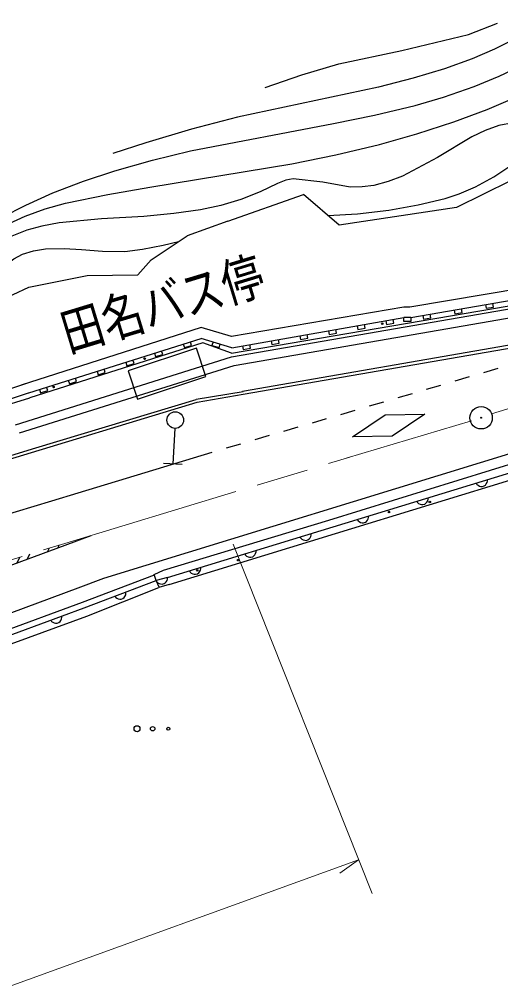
# Model space of a CAD drawing. Units: millimetres, scale not verified. Extents: x 40000 to 680000, y 20000 to 380000.
# Drawn here: x 325671 to 358010, y 250618 to 315107 of the extents above; entities that cross this region are included whole.
import ezdxf
from ezdxf.enums import TextEntityAlignment as Align

# ---------------------------------------------------------------- set-up
doc = ezdxf.new("R2010")
doc.units = ezdxf.units.MM
doc.header["$LTSCALE"] = 1000
doc.linetypes.add('CHAIN', pattern=[18.5, 12, -1.5, 3.5, -1.5])
for name, color, linetype, lineweight in [('M-BGD', 7, 'Continuous', 25), ('M-BMK', 2, 'CHAIN', 13), ('M-BMK-SRVR', 3, 'Continuous', 25), ('M-STR-HTXT', 7, 'Continuous', 13), ('M-STR-STRC', 7, 'Continuous', 25)]:
    doc.layers.add(name, color=color, linetype=linetype, lineweight=lineweight)
doc.styles.add('ＭＳ ゴシック', font='')
doc.styles.get('ＭＳ ゴシック').set_extended_font_data('MS Gothic')

msp = doc.modelspace()

# ---------------------------------------------------------------- linework, layer by layer
at = {"layer": 'M-BGD'}
for p, q in [((358665, 304267), (355044, 302473)), ((339673, 301550), (344757, 303339)), ((347148, 301279), (344757, 303339)), ((355044, 302473), (347148, 301279)), ((339673, 301550), (336950, 300572)), ((334531, 298949), (336950, 300572)), ((333633, 297943), (334531, 298949)), ((330231, 297909), (333633, 297943)), ((326322, 297114), (330231, 297909)), ((362754, 297605), (351913, 295770)), ((322592, 295390), (326322, 297114)), ((351976, 295074), (362468, 296903)), ((339922, 292694), (362968, 296626)), ((339929, 292432), (362843, 296411)), ((357512, 295785), (357469, 296032)), ((351496, 295779), (339933, 293796)), ((340108, 291859), (362945, 295820)), ((351913, 295770), (351496, 295779)), ((354878, 295580), (354921, 295334)), ((354921, 295334), (355413, 295420)), ((355413, 295420), (355370, 295666)), ((356976, 295946), (357019, 295700)), ((357019, 295700), (357512, 295785)), ((339958, 293055), (351494, 295079)), ((350286, 294867), (350330, 294621)), ((350822, 294707), (350779, 294953)), ((351485, 295079), (351483, 294829)), ((351483, 294829), (351983, 294824)), ((351976, 295074), (351494, 295079)), ((351983, 294824), (351985, 295074)), ((352779, 295214), (352822, 294968)), ((352822, 294968), (353315, 295054)), ((353315, 295054), (353272, 295300)), ((337890, 294419), (325803, 290542)), ((339933, 293796), (337890, 294419)), ((346441, 294192), (346484, 293946)), ((346977, 294033), (346934, 294279)), ((348364, 294530), (348407, 294283)), ((348407, 294283), (348900, 294370)), ((348900, 294370), (348856, 294616)), ((350330, 294621), (350822, 294707)), ((326307, 290031), (337895, 293679)), ((337243, 293211), (337167, 293450)), ((339958, 293055), (337895, 293679)), ((338687, 293439), (338615, 293200)), ((342596, 293518), (342639, 293272)), ((343132, 293358), (343088, 293604)), ((344519, 293855), (344562, 293609)), ((344562, 293609), (345054, 293695)), ((345054, 293695), (345011, 293942)), ((346484, 293946), (346977, 294033)), ((337993, 293371), (326387, 289690)), ((337575, 293015), (332987, 291495)), ((335311, 292603), (335236, 292842)), ((336691, 293300), (336766, 293061)), ((336766, 293061), (337243, 293211)), ((338204, 291116), (337575, 293015)), ((339922, 292694), (337993, 293371)), ((338615, 293200), (339093, 293056)), ((339093, 293056), (339166, 293295)), ((340673, 293181), (340716, 292935)), ((340716, 292935), (341209, 293021)), ((341209, 293021), (341166, 293267)), ((342639, 293272), (343132, 293358)), ((325413, 287876), (339929, 292432)), ((333380, 291996), (333305, 292234)), ((334759, 292692), (334834, 292453)), ((334834, 292453), (335311, 292603)), ((325684, 287340), (340108, 291859)), ((331449, 291388), (331374, 291626)), ((332828, 292084), (332903, 291845)), ((332903, 291845), (333380, 291996)), ((332987, 291495), (333616, 289597)), ((356869, 291393), (357829, 291674)), ((328965, 290868), (329041, 290630)), ((329517, 290780), (329442, 291018)), ((330897, 291476), (330972, 291237)), ((330972, 291237), (331449, 291388)), ((333616, 289597), (338204, 291116)), ((354950, 290830), (355910, 291111)), ((321973, 289324), (326108, 290641)), ((327034, 290260), (327109, 290022)), ((327586, 290172), (327511, 290410)), ((329041, 290630), (329517, 290780)), ((353031, 290267), (353991, 290549)), ((322172, 288652), (326302, 290028)), ((322252, 288395), (326387, 289690)), ((326408, 289711), (326412, 289698)), ((326408, 289711), (326412, 289698)), ((327109, 290022), (327586, 290172)), ((351112, 289704), (352071, 289986)), ((346466, 281483), (370566, 288917)), ((349193, 289141), (350152, 289423)), ((345355, 288015), (346314, 288297)), ((346759, 281029), (370701, 288346)), ((347274, 288578), (348233, 288860)), ((348043, 287075), (350243, 288538)), ((350243, 288538), (352914, 288589)), ((352914, 288589), (350705, 287107)), ((331364, 277588), (365127, 287946)), ((336120, 287637), (335984, 285261)), ((343435, 287452), (344395, 287734)), ((346904, 280580), (370794, 287880)), ((341516, 286889), (342476, 287171)), ((350705, 287107), (348043, 287075)), ((339597, 286326), (340557, 286608)), ((329624, 283314), (338638, 286045)), ((335355, 285297), (336613, 285225)), ((356352, 283961), (356411, 283878)), ((356411, 283878), (356480, 283816)), ((356480, 283816), (356580, 283763)), ((356580, 283763), (356671, 283740)), ((356772, 283738), (356894, 283775)), ((356894, 283775), (356977, 283834)), ((356977, 283834), (357039, 283903)), ((357039, 283903), (357092, 284003)), ((357092, 284003), (357115, 284094)), ((357115, 284094), (357118, 284195)), ((327863, 282781), (329624, 283314)), ((356671, 283740), (356772, 283738)), ((324282, 281696), (327863, 282781)), ((352362, 282741), (352421, 282659)), ((352421, 282659), (352490, 282596)), ((352490, 282596), (352590, 282543)), ((352590, 282543), (352681, 282521)), ((352681, 282521), (352782, 282518)), ((352782, 282518), (352904, 282556)), ((352904, 282556), (352987, 282614)), ((352987, 282614), (353049, 282684)), ((353049, 282684), (353102, 282783)), ((353102, 282783), (353125, 282874)), ((353125, 282874), (353127, 282975)), ((335360, 278120), (346466, 281483)), ((348372, 281522), (348431, 281439)), ((348431, 281439), (348500, 281377)), ((348500, 281377), (348600, 281324)), ((348600, 281324), (348690, 281301)), ((348690, 281301), (348792, 281299)), ((348792, 281299), (348914, 281336)), ((348914, 281336), (348996, 281395)), ((348996, 281395), (349059, 281464)), ((349059, 281464), (349112, 281564)), ((349112, 281564), (349135, 281655)), ((349135, 281655), (349137, 281756)), ((335624, 277616), (346759, 281029)), ((335738, 277151), (346904, 280580)), ((345284, 280476), (345286, 280577)), ((328765, 279804), (330494, 280442)), ((329661, 280185), (329630, 280123)), ((330320, 280385), (330316, 280376)), ((344521, 280343), (344580, 280261)), ((344580, 280261), (344649, 280198)), ((344649, 280198), (344749, 280145)), ((344749, 280145), (344840, 280123)), ((344840, 280123), (344941, 280120)), ((344941, 280120), (345063, 280158)), ((345063, 280158), (345146, 280216)), ((345146, 280216), (345208, 280286)), ((345208, 280286), (345261, 280386)), ((345261, 280386), (345284, 280476)), ((309972, 272857), (328765, 279804)), ((327685, 279587), (327573, 279363)), ((328343, 279786), (328259, 279617)), ((341496, 279148), (341549, 279248)), ((341549, 279248), (341572, 279339)), ((341572, 279339), (341574, 279440)), ((325708, 278988), (325515, 278602)), ((326367, 279188), (326201, 278856)), ((340809, 279205), (340868, 279123)), ((340868, 279123), (340937, 279061)), ((340937, 279061), (341037, 279008)), ((341037, 279008), (341128, 278985)), ((341128, 278985), (341229, 278983)), ((341229, 278983), (341351, 279020)), ((341351, 279020), (341434, 279079)), ((341434, 279079), (341496, 279148)), ((334744, 277817), (335360, 278120)), ((337097, 278068), (337156, 277985)), ((337156, 277985), (337225, 277923)), ((337722, 277941), (337784, 278011)), ((337784, 278011), (337837, 278111)), ((337837, 278111), (337860, 278201)), ((337860, 278201), (337862, 278302)), ((329635, 276933), (331364, 277572)), ((329925, 275976), (334747, 277809)), ((330041, 275593), (334879, 277432)), ((334879, 277432), (334744, 277817)), ((334863, 277428), (334917, 277343)), ((335624, 277616), (334879, 277432)), ((335060, 276969), (334879, 277432)), ((334917, 277343), (334983, 277277)), ((335480, 277268), (335546, 277333)), ((335546, 277333), (335604, 277430)), ((335604, 277430), (335632, 277519)), ((335632, 277519), (335640, 277620)), ((337225, 277923), (337325, 277870)), ((337325, 277870), (337416, 277848)), ((337416, 277848), (337517, 277845)), ((337517, 277845), (337640, 277883)), ((337640, 277883), (337722, 277941)), ((310842, 269986), (329635, 276933)), ((330209, 275038), (335053, 276956)), ((334983, 277277), (335080, 277218)), ((335738, 277151), (335053, 276956)), ((335080, 277218), (335169, 277191)), ((335169, 277191), (335270, 277183)), ((335270, 277183), (335394, 277213)), ((335394, 277213), (335480, 277268)), ((332086, 276371), (332150, 276292)), ((332150, 276292), (332223, 276234)), ((332223, 276234), (332326, 276188)), ((332326, 276188), (332418, 276172)), ((332418, 276172), (332519, 276176)), ((332519, 276176), (332639, 276221)), ((332639, 276221), (332717, 276285)), ((332717, 276285), (332775, 276359)), ((332775, 276359), (332821, 276462)), ((332821, 276462), (332838, 276554)), ((332838, 276554), (332834, 276655)), ((311132, 269029), (329925, 275976)), ((311248, 268646), (330041, 275593)), ((311404, 268129), (330209, 275038)), ((327786, 274760), (327849, 274681)), ((328417, 274669), (328475, 274742)), ((328475, 274742), (328522, 274844)), ((328522, 274844), (328540, 274936)), ((328540, 274936), (328536, 275037)), ((327849, 274681), (327922, 274622)), ((327922, 274622), (328025, 274575)), ((328025, 274575), (328117, 274558)), ((328117, 274558), (328218, 274561)), ((328218, 274561), (328338, 274605)), ((328338, 274605), (328417, 274669))]:
    msp.add_line(p, q, dxfattribs=at)
for points in [[(362187, 315528), (359911, 314254), (357594, 313086), (356091, 312447), (354220, 311774), (352120, 311144), (349791, 310555), (340335, 308522), (337236, 307715), (334170, 306808), (331947, 306094)], [(342183, 310530), (344644, 311365), (347136, 312102), (351365, 313009), (355834, 314084), (357800, 314846)], [(319939, 298904), (322200, 300403), (324523, 301809), (326116, 302627), (327936, 303442), (329988, 304234), (332087, 304931), (334615, 305648), (337181, 306269), (346772, 308107), (349532, 308662), (352252, 309314), (354161, 309866), (356223, 310581), (357892, 311273), (359689, 312142), (361151, 312903)], [(304346, 291425), (313536, 294754), (315970, 295666), (318588, 296762), (319647, 297328), (320643, 297985), (322254, 299432), (323956, 300796), (324987, 301388), (326076, 301886), (327408, 302367), (328788, 302757), (331622, 303348), (334443, 303830), (343982, 305391), (346925, 305995), (349855, 306700), (352369, 307406), (354851, 308211), (357104, 309051), (359134, 309912), (360317, 310449)], [(358835, 308159), (357875, 307966), (356952, 307637), (356055, 307203), (353758, 305831), (351401, 304566), (350450, 304202), (349481, 303950), (348693, 303845), (347894, 303842), (346053, 304166), (344069, 304399), (343576, 304305), (343026, 304087), (341855, 303510), (340548, 303003), (339208, 302611), (337840, 302317), (336050, 302054), (334033, 301870), (331192, 301707), (328361, 301439), (327180, 301222), (326188, 300937), (325074, 300490)], [(346393, 301930), (348390, 302047), (350489, 302286), (352459, 302645), (354266, 303080), (355220, 303384), (356319, 303849), (357536, 304535), (358877, 305424), (359013, 305518)], [(305083, 288993), (309069, 290375), (313179, 291910), (316743, 293380), (320479, 294808), (321239, 295113), (322111, 295593), (322605, 296001), (323121, 296600), (323755, 297473), (324688, 298546), (325307, 299028), (325883, 299330), (326639, 299567), (327445, 299690), (328695, 299720), (329863, 299645), (331258, 299526), (332775, 299516), (333956, 299659), (335336, 299943), (336361, 300193)]]:
    msp.add_lwpolyline(points, dxfattribs=at)
for centre, radius in [((350046, 294663), 50), ((334092, 292320), 50), ((327978, 290418), 50), ((336152, 288196), 560), ((353244, 282696), 50), ((350498, 282018), 50), ((340371, 278788), 50), ((337625, 278110), 50), ((333582, 267472), 200), ((334632, 267472), 150), ((335682, 267472), 100)]:
    msp.add_circle(centre, radius, dxfattribs=at)
at = {"layer": 'M-BMK'}
for p, q in [((364067, 290614), (357387, 288622)), ((356032, 288147), (347635, 285636)), ((328733, 279909), (347874, 285708)), ((309592, 274111), (328733, 279909))]:
    msp.add_line(p, q, dxfattribs=at)
at = {"layer": 'M-BMK-SRVR'}
for radius in [750, 30]:
    msp.add_circle((356689, 288349), radius, dxfattribs=at)
at = {"layer": 'M-STR-HTXT'}
for p, q in [((349363, 256401), (340036, 279858)), ((270474, 230404), (348459, 258675)), ((348459, 258675), (347192, 257769))]:
    msp.add_line(p, q, dxfattribs=at)
at = {"layer": 'M-STR-STRC'}
for p, q in [((365995, 294513), (340661, 290122)), ((340721, 289931), (366053, 294321)), ((326790, 286322), (337565, 289586)), ((337563, 289593), (340713, 290118)), ((337623, 289394), (340721, 289931)), ((323267, 285045), (337623, 289394)), ((323209, 285237), (326790, 286322))]:
    msp.add_line(p, q, dxfattribs=at)

# ---------------------------------------------------------------- texts
at = {"layer": 'M-BGD', "style": 'ＭＳ ゴシック', "width": 0.8}
msp.add_text('田名バス停', height=2566, rotation=16.9, dxfattribs=at).set_placement((329179, 291996), align=Align.BOTTOM_LEFT)

doc.saveas('drawing.dxf')
